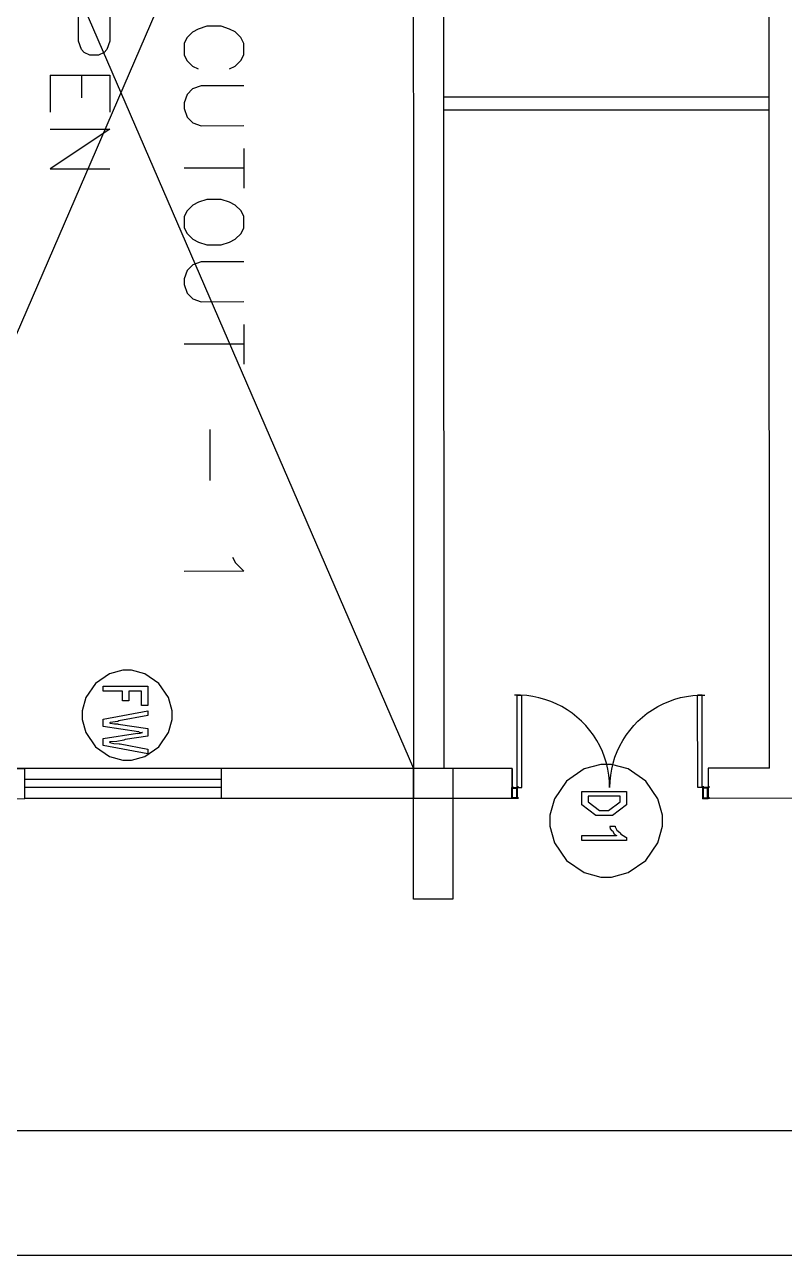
# Model space of a CAD drawing. Extents: x 0 to 23.4, y 0 to 16.5.
# Drawn here: x 15.964 to 17.488, y 0.206 to 2.675 of the extents above; entities that cross this region are included whole.
import ezdxf

# ---------------------------------------------------------------- set-up
doc = ezdxf.new("R2010")
doc.units = 0
doc.layers.get('0').update_dxf_attribs({"linetype": 'CONTINUOUS'})

msp = doc.modelspace()

# ---------------------------------------------------------------- linework, layer by layer
at = {"color": 0}
for points in [[(0.18755, 16.3479), (23.1772, 16.3479), (23.1772, 0.20622), (0.18755, 0.20622), (0.18755, 16.3479)], [(0.43766, 16.0978), (22.9271, 16.0978), (22.9271, 0.45627), (0.43766, 0.45627), (0.43766, 16.0978)], [(16.7431, 3.89426), (16.7443, 1.18311), (15.5789, 1.18262), (15.5778, 3.89378), (16.7431, 3.89426)], [(16.4037, 2.29031), (16.3981, 2.30165), (16.3867, 2.31304), (16.3753, 2.31874), (16.3582, 2.32443), (16.3297, 2.32443), (16.3126, 2.31874), (16.3012, 2.31304), (16.2899, 2.30165), (16.2842, 2.29025), (16.2842, 2.26747), (16.29, 2.25608), (16.3014, 2.24468), (16.3128, 2.23899), (16.3299, 2.23329), (16.3582, 2.23335), (16.3753, 2.23904), (16.3867, 2.24474), (16.3981, 2.25612), (16.4037, 2.26753), (16.4037, 2.29031)], [(16.26, 1.28993), (16.26, 1.29872), (16.2529, 1.32509), (16.2336, 1.35373), (16.2049, 1.3731), (16.1786, 1.38015), (16.1699, 1.38015), (16.161, 1.38015), (16.1347, 1.3731), (16.106, 1.35373), (16.0867, 1.32509), (16.0796, 1.29872), (16.0796, 1.28993), (16.0796, 1.2812), (16.0867, 1.25483), (16.106, 1.22613), (16.1347, 1.20681), (16.161, 1.19971), (16.1699, 1.19971), (16.1786, 1.19971), (16.2049, 1.20681), (16.2336, 1.22613), (16.2529, 1.25483), (16.26, 1.2812), (16.26, 1.28993)], [(16.1218, 1.34788), (16.2115, 1.34787), (16.2115, 1.30946), (16.1986, 1.30947), (16.1986, 1.33811), (16.1731, 1.33811), (16.1731, 1.31901), (16.1603, 1.31901), (16.1603, 1.33811), (16.1218, 1.33811), (16.1218, 1.34788)], [(16.1218, 1.28196), (16.2115, 1.29867), (16.2115, 1.28912), (16.1533, 1.27827), (16.1514, 1.2774), (16.136, 1.2749), (16.1344, 1.27458), (16.1358, 1.27393), (16.1446, 1.27246), (16.1514, 1.27224), (16.1518, 1.27219), (16.2115, 1.26308), (16.2115, 1.2481), (16.1661, 1.24116), (16.1629, 1.23969), (16.1492, 1.23703), (16.1368, 1.23655), (16.1344, 1.23617), (16.135, 1.2353), (16.1431, 1.2334), (16.1537, 1.23259), (16.1557, 1.23226), (16.2115, 1.22163), (16.2115, 1.2123), (16.1218, 1.22901), (16.1218, 1.24333), (16.1908, 1.25396), (16.1913, 1.25337), (16.1961, 1.25369), (16.2006, 1.25548), (16.2007, 1.25548), (16.1996, 1.25483), (16.1953, 1.25461), (16.1929, 1.25667), (16.1922, 1.25678), (16.1218, 1.2672), (16.1218, 1.28196)], [(17.2432, 1.07802), (17.2432, 1.08903), (17.2343, 1.12196), (17.2101, 1.15777), (17.1743, 1.18197), (17.1414, 1.19081), (17.1304, 1.19081), (17.1194, 1.19081), (17.0865, 1.18197), (17.0507, 1.15777), (17.0265, 1.12196), (17.0176, 1.08903), (17.0176, 1.07802), (17.0176, 1.06706), (17.0265, 1.03413), (17.0507, 0.99826), (17.0865, 0.97412), (17.1194, 0.96522), (17.1304, 0.96522), (17.1414, 0.96522), (17.1743, 0.97412), (17.2101, 0.99826), (17.2343, 1.03413), (17.2432, 1.06706), (17.2432, 1.07802)], [(16.8231, 0.92095), (16.7443, 0.9209), (16.7443, 1.18338), (16.8229, 1.18338), (16.8231, 0.92095)], [(16.8231, 0.92095), (16.7443, 0.9209), (16.7443, 1.18338), (16.8229, 1.18338), (16.8231, 0.92095)], [(16.7443, 1.18338), (16.8229, 1.18338), (16.8231, 0.92095), (16.7443, 0.9209), (16.7443, 1.18338)], [(16.9519, 1.12283), (16.9411, 1.12283), (16.9411, 1.14469), (16.9519, 1.14469), (16.9519, 1.12283)], [(16.9519, 1.12283), (16.9411, 1.12283), (16.9411, 1.14469), (16.9519, 1.14469), (16.9519, 1.12283)], [(16.9507, 1.12424), (16.9425, 1.12419), (16.9425, 1.14334), (16.9507, 1.14334), (16.9507, 1.12424)], [(17.0814, 1.13705), (17.1711, 1.13704), (17.1711, 1.11708), (17.1711, 1.11013), (17.1429, 1.08887), (17.1265, 1.08887), (17.1096, 1.08887), (17.0814, 1.11014), (17.0814, 1.116), (17.0814, 1.13705)], [(17.3239, 1.12299), (17.3347, 1.12299), (17.3347, 1.14486), (17.3239, 1.14486), (17.3239, 1.12299)], [(17.3239, 1.12299), (17.3347, 1.12299), (17.3347, 1.14486), (17.3239, 1.14486), (17.3239, 1.12299)], [(17.3251, 1.12435), (17.3333, 1.1244), (17.3333, 1.1435), (17.3251, 1.1435), (17.3251, 1.12435)], [(17.0943, 1.12728), (17.0943, 1.11643), (17.0943, 1.11578), (17.1172, 1.09863), (17.1268, 1.09863), (17.1353, 1.09863), (17.1582, 1.11578), (17.1582, 1.11665), (17.1582, 1.12728), (17.0943, 1.12728)], [(17.0814, 1.03868), (17.0814, 1.04823), (17.1513, 1.04823), (17.151, 1.04802), (17.1474, 1.05067), (17.1442, 1.05642), (17.1435, 1.05735), (17.1424, 1.05762), (17.1394, 1.06174), (17.1383, 1.06679), (17.1381, 1.06755), (17.1487, 1.06755), (17.1485, 1.06581), (17.1519, 1.05935), (17.1581, 1.05442), (17.1592, 1.05344), (17.1594, 1.05208), (17.1701, 1.04519), (17.1711, 1.04476), (17.1711, 1.03868), (17.0814, 1.03868)]]:
    msp.add_lwpolyline(points, close=True, dxfattribs=at)
for points in [[(16.7431, 3.95464), (16.7443, 1.12277)], [(15.5699, 3.89378), (16.7443, 1.18311)], [(15.5711, 1.18311), (16.7431, 3.89432)], [(16.7431, 3.89426), (16.7443, 1.18311)], [(16.7431, 3.89426), (16.7443, 1.18311)], [(16.7431, 3.89426), (16.7443, 1.18311)], [(16.7431, 3.89426), (16.7443, 1.18311)], [(16.7431, 3.89426), (16.7443, 1.18311)], [(16.8035, 3.89432), (16.8046, 1.18316)], [(16.8035, 3.89432), (16.8046, 1.18316)], [(16.8035, 3.89432), (16.8046, 1.18316)], [(17.4581, 1.18343), (17.4569, 3.89458)], [(16.0154, 2.69331), (16.135, 2.69336), (16.135, 2.64208), (16.1293, 2.625), (16.1236, 2.61931), (16.1122, 2.61361), (16.0951, 2.61361), (16.0838, 2.61931), (16.0781, 2.625), (16.0724, 2.64208), (16.0724, 2.69331)], [(16.3751, 2.58637), (16.3865, 2.59207), (16.3979, 2.60346), (16.4036, 2.61486), (16.4036, 2.63764), (16.3979, 2.64903), (16.3865, 2.66043), (16.3751, 2.66607), (16.3581, 2.67176), (16.3296, 2.67176), (16.3125, 2.66607), (16.3011, 2.66037), (16.2897, 2.64899), (16.284, 2.63758), (16.284, 2.61481), (16.2897, 2.6034), (16.3011, 2.59201), (16.3125, 2.58637)], [(16.0154, 2.57374), (16.135, 2.57379), (16.135, 2.49972)], [(16.0154, 2.57374), (16.0154, 2.49968)], [(16.0781, 2.57374), (16.0781, 2.52815)], [(16.4037, 2.55225), (16.3182, 2.55219), (16.3011, 2.5465), (16.2899, 2.5351), (16.2842, 2.51801), (16.2842, 2.50663), (16.2899, 2.48953), (16.3012, 2.47814), (16.3183, 2.47244), (16.4037, 2.4725)], [(17.4575, 2.52983), (16.804, 2.52951)], [(17.4575, 2.50358), (16.804, 2.50331)], [(16.0154, 2.4655), (16.1351, 2.46556), (16.0156, 2.38579), (16.1351, 2.38585)], [(16.4037, 2.42692), (16.4037, 2.34722)], [(16.4037, 2.3871), (16.2842, 2.38704)], [(16.4037, 2.19917), (16.3185, 2.19917), (16.3014, 2.19342), (16.29, 2.18201), (16.2842, 2.16499), (16.2843, 2.1536), (16.29, 2.1365), (16.3014, 2.12511), (16.3185, 2.11942), (16.4039, 2.11947)], [(16.4039, 2.07389), (16.4039, 1.99419)], [(16.4039, 2.03401), (16.2843, 2.03396)], [(16.3356, 1.86317), (16.3357, 1.76069)], [(16.3812, 1.60693), (16.3869, 1.5956), (16.404, 1.5785), (16.2844, 1.57844)], [(17.1374, 1.14486), (17.1369, 1.15723), (17.1357, 1.16949), (17.1338, 1.18169), (17.1308, 1.19368), (17.1272, 1.20551), (17.1228, 1.21701), (17.1175, 1.22824), (17.1117, 1.23909), (17.1049, 1.24951), (17.0976, 1.25944), (17.0897, 1.26888), (17.0811, 1.27778), (17.0719, 1.28608), (17.0622, 1.29378), (17.0521, 1.30078), (17.0414, 1.30707), (17.0304, 1.31272), (17.0192, 1.31755), (17.0075, 1.32162), (16.9956, 1.32492), (16.9833, 1.32742), (16.9711, 1.3291), (16.9589, 1.32997), (16.9465, 1.32997)], [(16.9521, 1.14475), (16.9519, 1.33008)], [(16.9519, 1.33008), (16.9612, 1.33008)], [(16.9614, 1.1448), (16.9612, 1.33008)], [(17.1379, 1.14486), (17.1383, 1.15723), (17.1396, 1.16949), (17.1417, 1.18169), (17.1444, 1.19368), (17.1481, 1.20551), (17.1525, 1.21707), (17.1578, 1.22824), (17.1636, 1.23909), (17.1703, 1.24951), (17.1776, 1.25949), (17.1856, 1.26893), (17.1942, 1.27783), (17.2032, 1.28613), (17.2129, 1.29384), (17.2231, 1.30084), (17.2337, 1.30718), (17.2447, 1.31277), (17.2561, 1.31765), (17.2678, 1.32172), (17.2796, 1.32503), (17.2917, 1.32753), (17.304, 1.32921), (17.3163, 1.33013), (17.3286, 1.33013)], [(17.314, 1.14491), (17.3139, 1.33024)], [(17.3232, 1.33024), (17.3139, 1.33024)], [(17.3232, 1.14491), (17.3232, 1.33024)], [(15.5789, 1.18262), (15.9647, 1.18278)], [(16.3585, 1.18294), (15.9647, 1.18278)], [(15.9647, 1.12245), (15.9647, 1.18278)], [(16.3585, 1.16113), (15.9647, 1.16097)], [(16.9417, 1.18321), (16.3585, 1.18294)], [(16.3585, 1.18294), (16.3585, 1.12267)], [(16.3585, 1.18294), (16.3585, 1.12261)], [(16.9411, 1.18321), (16.8046, 1.18316)], [(16.9411, 1.18321), (16.9411, 1.12283)], [(16.9417, 1.18321), (16.9417, 1.12283)], [(16.9417, 1.18311), (16.9417, 1.13064)], [(17.4581, 1.18343), (17.3347, 1.18338)], [(17.3347, 1.18338), (17.3347, 1.12299)], [(16.3585, 1.1448), (15.9647, 1.14464)], [(16.9521, 1.14475), (16.9614, 1.1448)], [(17.3232, 1.14491), (17.314, 1.14491)], [(15.5186, 1.12223), (15.9647, 1.12245)], [(16.3585, 1.12261), (15.9647, 1.12245)], [(16.9417, 1.12283), (16.3585, 1.12261)], [(16.9411, 1.12283), (16.7443, 1.12277)], [(18.7547, 1.12364), (17.3347, 1.12299)], [(19.0161, 0.45627), (0.43766, 0.45627)], [(19.0161, 0.45627), (0.43766, 0.45627)]]:
    msp.add_lwpolyline(points, dxfattribs=at)
at = {"color": 0, "const_width": 0.002}
for points in [[(16.9411, 1.14469), (16.9431, 1.14469), (16.9431, 1.1467), (16.9411, 1.1467), (16.9411, 1.14469)], [(16.9519, 1.14469), (16.954, 1.14469), (16.954, 1.1467), (16.9519, 1.1467), (16.9519, 1.14469)], [(17.3239, 1.14486), (17.3258, 1.14486), (17.3258, 1.14686), (17.3239, 1.14686), (17.3239, 1.14486)], [(17.3347, 1.14486), (17.3368, 1.14486), (17.3368, 1.14686), (17.3347, 1.14686), (17.3347, 1.14486)], [(16.9411, 1.12283), (16.9431, 1.12283), (16.9431, 1.12484), (16.9411, 1.12484), (16.9411, 1.12283)], [(16.9519, 1.12283), (16.954, 1.12283), (16.954, 1.12484), (16.9519, 1.12484), (16.9519, 1.12283)], [(16.9519, 1.12283), (16.954, 1.12283), (16.954, 1.12484), (16.9519, 1.12484), (16.9519, 1.12283)], [(17.3239, 1.12299), (17.3258, 1.12299), (17.3258, 1.125), (17.3239, 1.125), (17.3239, 1.12299)], [(17.3239, 1.12299), (17.3258, 1.12299), (17.3258, 1.125), (17.3239, 1.125), (17.3239, 1.12299)], [(17.3347, 1.12299), (17.3368, 1.12299), (17.3368, 1.125), (17.3347, 1.125), (17.3347, 1.12299)]]:
    msp.add_lwpolyline(points, close=True, dxfattribs=at)

doc.saveas('drawing.dxf')
